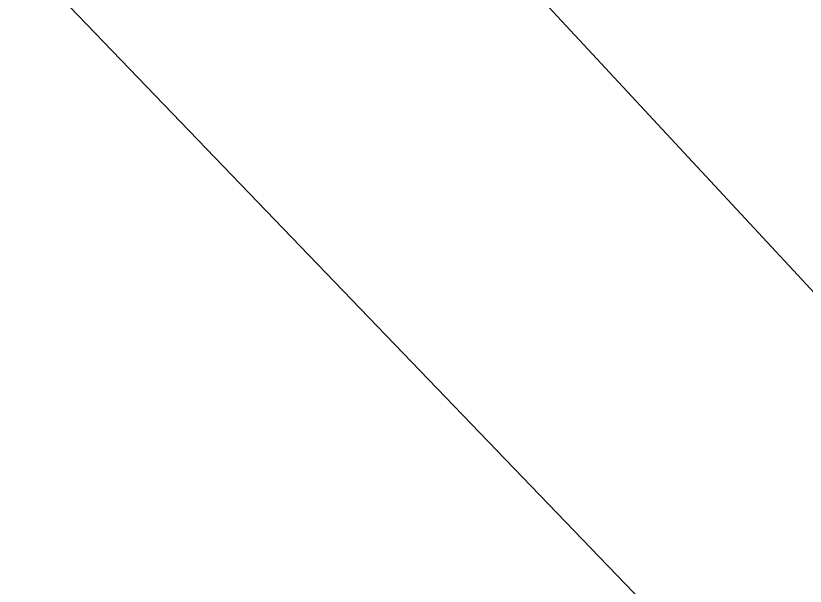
# Model space of a CAD drawing. Header units: metres. Extents: x 507606 to 508087, y 6966978 to 6967359.
# Drawn here: x 507761.61 to 507772.2, y 6967150.05 to 6967157.7 of the extents above; entities that cross this region are included whole.
import ezdxf

# ---------------------------------------------------------------- set-up
doc = ezdxf.new("R2010")
doc.units = ezdxf.units.M
doc.layers.add('C_TEXT_5.0', color=4, linetype='Continuous')
doc.layers.add('D_UG_PIPES', color=142, linetype='EXIST_SWD', lineweight=0)
doc.styles.add('ISOCP', font='isocp.shx')
doc.styles.get("Standard").update_dxf_attribs({"font": 'ARIALN.TTF'})
doc.linetypes.add('EXIST_SWD', pattern='A,5,-2.5,5,-2,["SWD",Standard,S=2.5,R=0,X=0,Y=-1.25],-8,5,-2.5,5,-2.5', length=37.5)

# ---------------------------------------------------------------- blocks, each defined once
blk = doc.blocks.new('XE_SURVEY')
at = {"layer": 'D_UG_PIPES', "flags": 128}
for points in [[(507908.319, 6967041.023), (507901.156, 6967044.393), (507883.532, 6967052.311), (507865.913, 6967063.234), (507849.428, 6967075.402), (507831.886, 6967089.689), (507819.758, 6967102.605), (507806.403, 6967117.23), (507792.952, 6967131.789), (507779.254, 6967146.506), (507765.695, 6967161.128), (507752.359, 6967175.722), (507738.578, 6967190.613), (507734.186, 6967195.231)], [(507730.39, 6967192.149), (507734.956, 6967187.093), (507748.424, 6967172.325), (507762.335, 6967157.828), (507776.089, 6967143.52), (507789.792, 6967128.719), (507803.398, 6967114.121), (507817.013, 6967099.51), (507829.191, 6967086.966), (507847.66, 6967072.393), (507863.731, 6967060.243), (507881.366, 6967049.225), (507899.904, 6967040.191)]]:
    blk.add_lwpolyline(points, dxfattribs=at)

msp = doc.modelspace()

# ---------------------------------------------------------------- texts
at = {"layer": 'C_TEXT_5.0', "insert": (507730.386, 6967156.141), "char_height": 4, "width": 55.04, "attachment_point": 1, "rotation": 313.3396, "style": 'ISOCP', "bg_fill": 3, "box_fill_scale": 1.25, "bg_fill_color": 256, "bg_fill_transparency": 0}
msp.add_mtext('SOUTHERN CROSS WAY', dxfattribs=at)

# ---------------------------------------------------------------- next in the draw order: block references
msp.add_blockref('XE_SURVEY', (0, 0))

doc.saveas('drawing.dxf')
